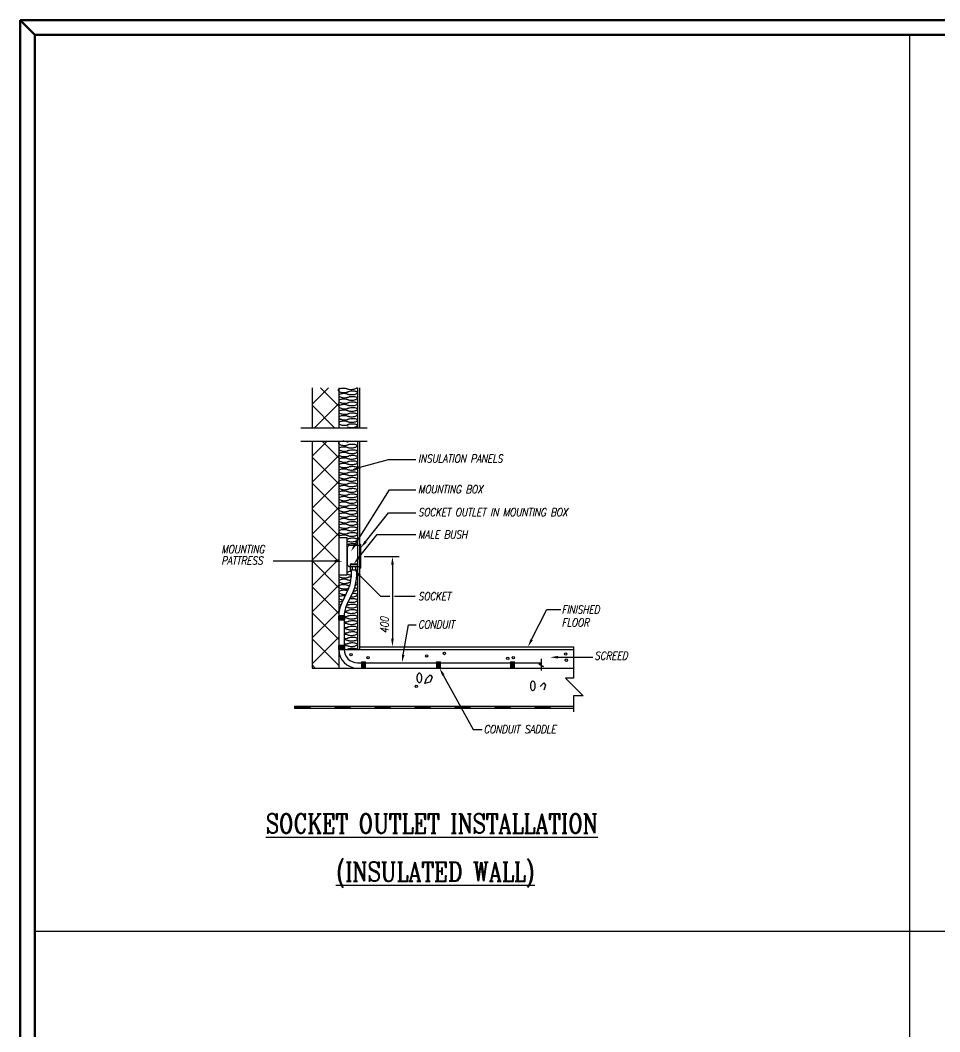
# Model space of a CAD drawing. Extents: x -508 to 92, y -98 to -31.
# Drawn here: x -260.22 to -234.97, y -58.91 to -31.14 of the extents above; entities that cross this region are included whole.
import ezdxf

# ---------------------------------------------------------------- set-up
doc = ezdxf.new("R2010")
doc.units = 0
doc.header["$MEASUREMENT"] = 0
doc.header["$PDMODE"] = 35
doc.layers.get('0').update_dxf_attribs({"linetype": 'CONTINUOUS', "lineweight": 30})
doc.layers.get('Defpoints').update_dxf_attribs({"linetype": 'CONTINUOUS'})
for name, color, linetype in [('E-GEN-DI', 7, 'CONTINUOUS'), ('E-GEN-TX', 2, 'CONTINUOUS'), ('MOI-E-CO-SEC', 110, 'CONTINUOUS'), ('MOI-E-CO-SEC-CKT', 110, 'CONTINUOUS')]:
    doc.layers.add(name, color=color, linetype=linetype)
doc.layers.add('UG-BORDER', color=20, linetype='CONTINUOUS', lineweight=80)
doc.styles.add('ROMANC', font='ROMANC')
doc.styles.add('ROMANS', font='italic8.shx')

msp = doc.modelspace()

# ---------------------------------------------------------------- linework, layer by layer
at = {"color": 12, "linetype": 'Continuous'}
for p, q in [((-252.21, -41.684), (-251.757, -41.232)), ((-251.477, -41.731), (-251.977, -41.232)), ((-251.59, -42.331), (-252.21, -41.711)), ((-252.144, -42.331), (-251.477, -41.664)), ((-252.21, -43.109), (-251.798, -42.697)), ((-251.477, -43.156), (-251.936, -42.697)), ((-252.21, -43.821), (-251.477, -43.089)), ((-251.477, -43.868), (-252.21, -43.136)), ((-252.21, -44.534), (-251.477, -43.801)), ((-251.477, -44.581), (-252.21, -43.848)), ((-252.21, -45.246), (-251.477, -44.513)), ((-251.477, -45.293), (-252.21, -44.56)), ((-252.21, -45.958), (-251.477, -45.226)), ((-251.477, -46.005), (-252.21, -45.273)), ((-252.21, -46.671), (-251.477, -45.938)), ((-251.477, -46.718), (-252.21, -45.985)), ((-252.21, -47.383), (-251.477, -46.65)), ((-251.477, -47.43), (-252.21, -46.697)), ((-252.21, -48.095), (-251.477, -47.363)), ((-251.477, -48.142), (-252.21, -47.41)), ((-252.21, -48.807), (-251.477, -48.075)), ((-251.477, -48.855), (-252.21, -48.122)), ((-252.12, -48.924), (-252.21, -48.834))]:
    msp.add_line(p, q, dxfattribs=at)
at = {"color": 5, "linetype": 'ByBlock'}
for p, q in [((-250.775, -45.866), (-249.819, -45.866)), ((-250.002, -46.086), (-250.002, -48.118))]:
    msp.add_line(p, q, dxfattribs=at)
at = {"color": 11, "linetype": 'ByBlock'}
msp.add_line((-250.616, -48.338), (-249.819, -48.338), dxfattribs=at)
at = {"color": 5, "linetype": 'ByBlock'}
for points in [[(-249.966, -46.086), (-250.039, -46.086), (-250.002, -45.866)], [(-249.966, -48.118), (-250.039, -48.118), (-250.002, -48.338)]]:
    msp.add_solid(points, dxfattribs=at)
at = {"layer": 'Defpoints', "color": 0, "linetype": 'ByBlock'}
for p in [(-250.959, -46.14), (-250.8, -48.338)]:
    msp.add_point(p, dxfattribs=at)
at = {"layer": 'Defpoints', "color": 5, "linetype": 'ByBlock'}
msp.add_point((-250.002, -48.338), dxfattribs=at)
at = {"layer": 'E-GEN-DI', "color": 3, "linetype": 'Continuous'}
for p, q in [((-252.21, -41.232), (-252.21, -42.331)), ((-250.909, -41.232), (-250.909, -42.331)), ((-252.21, -42.697), (-252.21, -48.924)), ((-250.909, -42.697), (-250.909, -46.232)), ((-250.909, -46.232), (-250.909, -48.411)), ((-251.308, -47.492), (-251.477, -47.492)), ((-251.477, -47.602), (-251.477, -47.492)), ((-251.477, -47.602), (-251.308, -47.602)), ((-251.308, -47.602), (-251.308, -47.492)), ((-251.477, -48.414), (-251.477, -48.304)), ((-251.308, -48.304), (-251.477, -48.304)), ((-251.308, -48.414), (-251.308, -48.304)), ((-251.477, -48.414), (-251.308, -48.414)), ((-251.331, -48.411), (-245.03, -48.411)), ((-250.909, -48.338), (-245.03, -48.338)), ((-245.03, -48.338), (-245.03, -49.199)), ((-252.21, -48.924), (-245.03, -48.924)), ((-245.03, -49.199), (-245.251, -49.199)), ((-245.251, -49.199), (-244.763, -49.687)), ((-244.763, -49.687), (-245.03, -49.687)), ((-245.03, -49.687), (-245.03, -50.13)), ((-252.692, -49.968), (-245.03, -49.968)), ((-252.692, -49.968), (-252.692, -50.023)), ((-245.909, -49.968), (-245.03, -49.968)), ((-252.692, -50.023), (-245.03, -50.023)), ((-245.909, -50.023), (-245.03, -50.023))]:
    msp.add_line(p, q, dxfattribs=at)
at = {"layer": 'E-GEN-DI', "color": 2, "linetype": 'Continuous'}
for p, q in [((-251.477, -41.232), (-251.477, -42.331)), ((-250.964, -41.232), (-250.964, -42.331)), ((-251.477, -42.697), (-251.477, -46.232)), ((-250.964, -42.697), (-250.964, -46.232)), ((-251.477, -45.34), (-251.254, -45.34)), ((-251.254, -45.34), (-251.254, -46.375)), ((-250.911, -45.519), (-250.875, -45.519)), ((-250.911, -45.519), (-250.911, -46.181)), ((-250.875, -45.519), (-250.875, -46.181)), ((-250.911, -45.724), (-250.875, -45.724)), ((-251.155, -46.082), (-250.963, -46.082)), ((-251.124, -46.064), (-250.995, -46.064)), ((-250.911, -45.976), (-250.875, -45.976)), ((-251.477, -46.232), (-251.477, -48.924)), ((-251.16, -46.101), (-251.16, -46.137)), ((-251.16, -46.14), (-251.16, -46.232)), ((-251.16, -46.232), (-250.959, -46.232)), ((-251.105, -46.14), (-251.105, -46.232)), ((-251.013, -46.14), (-251.013, -46.232)), ((-250.964, -46.232), (-250.964, -48.411)), ((-250.959, -46.101), (-250.959, -46.137)), ((-250.959, -46.14), (-250.959, -46.232)), ((-251.254, -46.375), (-251.477, -46.375)), ((-250.848, -48.755), (-250.738, -48.755)), ((-250.848, -48.755), (-250.848, -48.924)), ((-250.738, -48.924), (-250.738, -48.755)), ((-248.792, -48.755), (-248.682, -48.755)), ((-248.792, -48.755), (-248.792, -48.924)), ((-248.682, -48.924), (-248.682, -48.755)), ((-246.762, -48.755), (-246.652, -48.755)), ((-246.762, -48.755), (-246.762, -48.924)), ((-246.652, -48.924), (-246.652, -48.755)), ((-250.848, -48.924), (-250.738, -48.924)), ((-249.063, -49.21), (-248.962, -49.11)), ((-248.962, -49.11), (-248.912, -49.177)), ((-248.792, -48.924), (-248.682, -48.924)), ((-246.762, -48.924), (-246.652, -48.924)), ((-249.113, -49.345), (-249.063, -49.21)), ((-248.962, -49.311), (-249.113, -49.345)), ((-248.912, -49.177), (-248.962, -49.311)), ((-245.947, -49.428), (-245.847, -49.328)), ((-245.847, -49.328), (-245.796, -49.395)), ((-245.796, -49.395), (-245.847, -49.529))]:
    msp.add_line(p, q, dxfattribs=at)
at = {"layer": 'E-GEN-DI', "color": 12, "linetype": 'Continuous'}
for p, q in [((-252.514, -42.331), (-250.7, -42.331)), ((-252.514, -42.697), (-250.7, -42.697))]:
    msp.add_line(p, q, dxfattribs=at)
at = {"layer": 'E-GEN-DI', "color": 7, "linetype": 'Continuous'}
for p, q in [((-251.241, -45.627), (-251.241, -46.067)), ((-251.168, -45.554), (-250.911, -45.554)), ((-251.168, -46.14), (-250.911, -46.14)), ((-251.138, -46.232), (-251.138, -46.43)), ((-250.991, -46.232), (-250.991, -46.43)), ((-251.208, -46.742), (-251.393, -47.137)), ((-251.075, -46.805), (-251.261, -47.199)), ((-251.477, -47.511), (-251.477, -48.411)), ((-251.331, -47.511), (-251.331, -48.411)), ((-250.964, -48.778), (-245.9, -48.778)), ((-250.964, -48.924), (-245.9, -48.924))]:
    msp.add_line(p, q, dxfattribs=at)
at = {"layer": 'E-GEN-DI', "color": 5, "linetype": 'Continuous'}
msp.add_line((-250.911, -46.181), (-250.875, -46.181), dxfattribs=at)
at = {"layer": 'E-GEN-DI', "color": 11, "linetype": 'Continuous'}
for p, q in [((-245.914, -48.815), (-245.979, -48.815)), ((-245.979, -48.815), (-245.854, -48.884)), ((-245.914, -48.674), (-245.914, -48.993)), ((-245.854, -48.884), (-245.914, -48.884))]:
    msp.add_line(p, q, dxfattribs=at)
at = {"layer": 'E-GEN-DI', "color": 5, "linetype": 'Continuous'}
for points in [[(-251.225, -41.275, 0.026898), (-251.236, -41.269, 0.051515), (-251.28, -41.255, 0.038802), (-251.34, -41.248, 0.038802), (-251.401, -41.25, 0.051515), (-251.446, -41.26, 0.094813), (-251.483, -41.28, 0.210965), (-251.492, -41.297, 0.210965)], [(-251.492, -41.297, 0.210965), (-251.485, -41.315, 0.094813), (-251.45, -41.339, 0.051515), (-251.406, -41.353, 0.038802), (-251.345, -41.36, 0.038802), (-251.284, -41.359, 0.051515), (-251.239, -41.349, 0.066662), (-251.213, -41.336, 0.210965)], [(-250.979, -41.221, -0.210965), (-250.986, -41.239, -0.094813), (-251.021, -41.263, -0.051515), (-251.065, -41.277, -0.038802), (-251.125, -41.284, -0.038802), (-251.186, -41.282, -0.051515), (-251.231, -41.273, -0.056426), (-251.254, -41.262, -0.210965)], [(-250.964, -41.365, -0.210965), (-250.971, -41.383, -0.094813), (-251.006, -41.406, -0.051515), (-251.05, -41.42, -0.038802), (-251.111, -41.428, -0.038802), (-251.172, -41.426, -0.051515), (-251.217, -41.416, -0.056426), (-251.24, -41.406, -0.210965)], [(-251.235, -41.344, -0.036869), (-251.221, -41.337, -0.051515), (-251.177, -41.323, -0.038802), (-251.116, -41.315, -0.038802), (-251.055, -41.317, -0.051515), (-251.01, -41.327, -0.094813), (-250.973, -41.347, -0.210965), (-250.964, -41.365, -0.210965)], [(-251.21, -41.418, 0.026898), (-251.221, -41.413, 0.051515), (-251.265, -41.399, 0.038802), (-251.326, -41.392, 0.038802), (-251.387, -41.393, 0.051515), (-251.432, -41.403, 0.094813), (-251.469, -41.423, 0.210965), (-251.477, -41.441, 0.210965)], [(-251.477, -41.441, 0.210965), (-251.47, -41.459, 0.094813), (-251.435, -41.483, 0.051515), (-251.391, -41.497, 0.038802), (-251.331, -41.504, 0.038802), (-251.27, -41.502, 0.051515), (-251.225, -41.492, 0.066662), (-251.198, -41.48, 0.210965)], [(-251.21, -41.57, 0.026898), (-251.221, -41.564, 0.051515), (-251.265, -41.55, 0.038802), (-251.326, -41.543, 0.038802), (-251.387, -41.545, 0.051515), (-251.432, -41.554, 0.094813), (-251.469, -41.575, 0.210965), (-251.477, -41.592, 0.210965)], [(-251.477, -41.592, 0.210965), (-251.47, -41.61, 0.094813), (-251.435, -41.634, 0.051515), (-251.391, -41.648, 0.038802), (-251.331, -41.655, 0.038802), (-251.27, -41.653, 0.051515), (-251.225, -41.644, 0.066662), (-251.198, -41.631, 0.210965)], [(-250.964, -41.516, -0.210965), (-250.971, -41.534, -0.094813), (-251.006, -41.558, -0.051515), (-251.05, -41.572, -0.038802), (-251.111, -41.579, -0.038802), (-251.172, -41.577, -0.051515), (-251.217, -41.568, -0.056426), (-251.24, -41.557, -0.210965)], [(-251.235, -41.496, -0.036869), (-251.221, -41.488, -0.051515), (-251.177, -41.474, -0.038802), (-251.116, -41.467, -0.038802), (-251.055, -41.468, -0.051515), (-251.01, -41.478, -0.094813), (-250.973, -41.498, -0.210965), (-250.964, -41.516, -0.210965)], [(-251.235, -41.647, -0.036869), (-251.221, -41.639, -0.051515), (-251.177, -41.625, -0.038802), (-251.116, -41.618, -0.038802), (-251.055, -41.62, -0.051515), (-251.01, -41.629, -0.094813), (-250.973, -41.65, -0.210965), (-250.964, -41.667, -0.210965)], [(-251.21, -41.721, 0.026898), (-251.221, -41.715, 0.051515), (-251.265, -41.702, 0.038802), (-251.326, -41.694, 0.038802), (-251.387, -41.696, 0.051515), (-251.432, -41.706, 0.094813), (-251.469, -41.726, 0.210965), (-251.477, -41.743, 0.210965)], [(-251.477, -41.743, 0.210965), (-251.47, -41.762, 0.094813), (-251.435, -41.785, 0.051515), (-251.391, -41.799, 0.038802), (-251.331, -41.807, 0.038802), (-251.27, -41.805, 0.051515), (-251.225, -41.795, 0.066662), (-251.198, -41.782, 0.210965)], [(-251.21, -41.872, 0.026898), (-251.221, -41.867, 0.051515), (-251.265, -41.853, 0.038802), (-251.326, -41.845, 0.038802), (-251.387, -41.847, 0.051515), (-251.432, -41.857, 0.094813), (-251.469, -41.877, 0.210965), (-251.477, -41.895, 0.210965)], [(-251.477, -41.895, 0.210965), (-251.47, -41.913, 0.094813), (-251.435, -41.936, 0.051515), (-251.391, -41.95, 0.038802), (-251.331, -41.958, 0.038802), (-251.27, -41.956, 0.051515), (-251.225, -41.946, 0.066662), (-251.198, -41.933, 0.210965)], [(-250.964, -41.667, -0.210965), (-250.971, -41.685, -0.094813), (-251.006, -41.709, -0.051515), (-251.05, -41.723, -0.038802), (-251.111, -41.73, -0.038802), (-251.172, -41.728, -0.051515), (-251.217, -41.719, -0.056426), (-251.24, -41.708, -0.210965)], [(-250.964, -41.818, -0.210965), (-250.971, -41.837, -0.094813), (-251.006, -41.86, -0.051515), (-251.05, -41.874, -0.038802), (-251.111, -41.882, -0.038802), (-251.172, -41.88, -0.051515), (-251.217, -41.87, -0.056426), (-251.24, -41.86, -0.210965)], [(-251.235, -41.798, -0.036869), (-251.221, -41.79, -0.051515), (-251.177, -41.777, -0.038802), (-251.116, -41.769, -0.038802), (-251.055, -41.771, -0.051515), (-251.01, -41.781, -0.094813), (-250.973, -41.801, -0.210965), (-250.964, -41.818, -0.210965)], [(-251.235, -41.949, -0.036869), (-251.221, -41.942, -0.051515), (-251.177, -41.928, -0.038802), (-251.116, -41.92, -0.038802), (-251.055, -41.922, -0.051515), (-251.01, -41.932, -0.094813), (-250.973, -41.952, -0.210965), (-250.964, -41.97, -0.210965)], [(-251.21, -42.023, 0.026898), (-251.221, -42.018, 0.051515), (-251.265, -42.004, 0.038802), (-251.326, -41.997, 0.038802), (-251.387, -41.998, 0.051515), (-251.432, -42.008, 0.094813), (-251.469, -42.028, 0.210965), (-251.477, -42.046, 0.210965)], [(-251.477, -42.046, 0.210965), (-251.47, -42.064, 0.094813), (-251.435, -42.088, 0.051515), (-251.391, -42.102, 0.038802), (-251.331, -42.109, 0.038802), (-251.27, -42.107, 0.051515), (-251.225, -42.098, 0.066662), (-251.198, -42.085, 0.210965)], [(-251.21, -42.175, 0.026898), (-251.221, -42.169, 0.051515), (-251.265, -42.155, 0.038802), (-251.326, -42.148, 0.038802), (-251.387, -42.15, 0.051515), (-251.432, -42.159, 0.094813), (-251.469, -42.18, 0.210965), (-251.477, -42.197, 0.210965)], [(-251.477, -42.197, 0.210965), (-251.47, -42.215, 0.094813), (-251.435, -42.239, 0.051515), (-251.391, -42.253, 0.038802), (-251.331, -42.26, 0.038802), (-251.27, -42.258, 0.051515), (-251.225, -42.249, 0.094813), (-251.188, -42.228, 0.210965), (-251.179, -42.211, 0.023243), (-251.179, -42.209, 0.094813)], [(-250.964, -41.97, -0.210965), (-250.971, -41.988, -0.094813), (-251.006, -42.011, -0.051515), (-251.05, -42.025, -0.038802), (-251.111, -42.033, -0.038802), (-251.172, -42.031, -0.051515), (-251.217, -42.021, -0.056426), (-251.24, -42.011, -0.210965)], [(-250.964, -42.121, -0.210965), (-250.971, -42.139, -0.094813), (-251.006, -42.163, -0.051515), (-251.05, -42.177, -0.038802), (-251.111, -42.184, -0.038802), (-251.172, -42.182, -0.051515), (-251.217, -42.173, -0.056426), (-251.24, -42.162, -0.210965)], [(-251.235, -42.101, -0.036869), (-251.221, -42.093, -0.051515), (-251.177, -42.079, -0.038802), (-251.116, -42.072, -0.038802), (-251.055, -42.074, -0.051515), (-251.01, -42.083, -0.094813), (-250.973, -42.103, -0.210965), (-250.964, -42.121, -0.210965)], [(-251.179, -42.06, 0.023243), (-251.179, -42.058, 0.094813)], [(-250.964, -42.266, -0.210965), (-250.971, -42.285, -0.094813), (-251.006, -42.308, -0.051515), (-251.05, -42.322, -0.038802), (-251.111, -42.33, -0.038802), (-251.172, -42.328, -0.051515), (-251.217, -42.318, -0.056426), (-251.24, -42.308, -0.210965)], [(-251.235, -42.246, -0.036869), (-251.221, -42.239, -0.051515), (-251.177, -42.225, -0.038802), (-251.116, -42.217, -0.038802), (-251.055, -42.219, -0.051515), (-251.01, -42.229, -0.094813), (-250.973, -42.249, -0.210965), (-250.964, -42.266, -0.210965)], [(-251.221, -42.727, 0.026898), (-251.232, -42.722, 0.051515), (-251.276, -42.708, 0.038802), (-251.336, -42.7, 0.038802), (-251.397, -42.702, 0.051515), (-251.443, -42.712, 0.094813), (-251.479, -42.732, 0.210965), (-251.488, -42.75, 0.210965)], [(-251.488, -42.75, 0.210965), (-251.481, -42.768, 0.094813), (-251.446, -42.791, 0.051515), (-251.402, -42.805, 0.038802), (-251.342, -42.813, 0.038802), (-251.281, -42.811, 0.051515), (-251.236, -42.801, 0.066662), (-251.209, -42.788, 0.210965)], [(-251.21, -42.884, 0.026898), (-251.221, -42.878, 0.051515), (-251.265, -42.864, 0.038802), (-251.326, -42.857, 0.038802), (-251.387, -42.859, 0.051515), (-251.432, -42.868, 0.094813), (-251.469, -42.889, 0.210965), (-251.477, -42.906, 0.210965)], [(-251.477, -42.906, 0.210965), (-251.47, -42.924, 0.094813), (-251.435, -42.948, 0.051515), (-251.391, -42.962, 0.038802), (-251.331, -42.969, 0.038802), (-251.27, -42.967, 0.051515), (-251.225, -42.958, 0.066662), (-251.198, -42.945, 0.210965)], [(-251.21, -43.035, 0.026898), (-251.221, -43.029, 0.051515), (-251.265, -43.016, 0.038802), (-251.326, -43.008, 0.038802), (-251.387, -43.01, 0.051515), (-251.432, -43.02, 0.094813), (-251.469, -43.04, 0.210965), (-251.477, -43.057, 0.210965)], [(-250.975, -42.825, -0.210965), (-250.982, -42.843, -0.094813), (-251.017, -42.866, -0.051515), (-251.061, -42.88, -0.038802), (-251.122, -42.888, -0.038802), (-251.183, -42.886, -0.051515), (-251.228, -42.876, -0.056426), (-251.25, -42.866, -0.210965)], [(-251.246, -42.804, -0.036869), (-251.231, -42.797, -0.051515), (-251.187, -42.783, -0.038802), (-251.127, -42.775, -0.038802), (-251.066, -42.777, -0.051515), (-251.021, -42.787, -0.094813), (-250.984, -42.807, -0.210965), (-250.975, -42.825, -0.210965)], [(-250.964, -42.981, -0.210965), (-250.971, -42.999, -0.094813), (-251.006, -43.023, -0.051515), (-251.05, -43.037, -0.038802), (-251.111, -43.044, -0.038802), (-251.172, -43.042, -0.051515), (-251.217, -43.033, -0.056426), (-251.24, -43.022, -0.210965)], [(-251.235, -42.961, -0.036869), (-251.221, -42.953, -0.051515), (-251.177, -42.939, -0.038802), (-251.116, -42.932, -0.038802), (-251.055, -42.934, -0.051515), (-251.01, -42.943, -0.094813), (-250.973, -42.964, -0.210965), (-250.964, -42.981, -0.210965)], [(-251.477, -43.057, 0.210965), (-251.47, -43.076, 0.094813), (-251.435, -43.099, 0.051515), (-251.391, -43.113, 0.038802), (-251.331, -43.121, 0.038802), (-251.27, -43.119, 0.051515), (-251.225, -43.109, 0.066662), (-251.198, -43.096, 0.210965)], [(-251.21, -43.186, 0.026898), (-251.221, -43.181, 0.051515), (-251.265, -43.167, 0.038802), (-251.326, -43.159, 0.038802), (-251.387, -43.161, 0.051515), (-251.432, -43.171, 0.094813), (-251.469, -43.191, 0.210965), (-251.477, -43.209, 0.210965)], [(-251.477, -43.209, 0.210965), (-251.47, -43.227, 0.094813), (-251.435, -43.25, 0.051515), (-251.391, -43.264, 0.038802), (-251.331, -43.272, 0.038802), (-251.27, -43.27, 0.051515), (-251.225, -43.26, 0.066662), (-251.198, -43.247, 0.210965)], [(-251.21, -43.337, 0.026898), (-251.221, -43.332, 0.051515), (-251.265, -43.318, 0.038802), (-251.326, -43.311, 0.038802), (-251.387, -43.312, 0.051515), (-251.432, -43.322, 0.094813), (-251.469, -43.342, 0.210965), (-251.477, -43.36, 0.210965)], [(-250.964, -43.132, -0.210965), (-250.971, -43.151, -0.094813), (-251.006, -43.174, -0.051515), (-251.05, -43.188, -0.038802), (-251.111, -43.196, -0.038802), (-251.172, -43.194, -0.051515), (-251.217, -43.184, -0.056426), (-251.24, -43.174, -0.210965)], [(-250.964, -43.284, -0.210965), (-250.971, -43.302, -0.094813), (-251.006, -43.325, -0.051515), (-251.05, -43.339, -0.038802), (-251.111, -43.347, -0.038802), (-251.172, -43.345, -0.051515), (-251.217, -43.335, -0.056426), (-251.24, -43.325, -0.210965)], [(-251.235, -43.112, -0.036869), (-251.221, -43.104, -0.051515), (-251.177, -43.091, -0.038802), (-251.116, -43.083, -0.038802), (-251.055, -43.085, -0.051515), (-251.01, -43.095, -0.094813), (-250.973, -43.115, -0.210965), (-250.964, -43.132, -0.210965)], [(-251.235, -43.263, -0.036869), (-251.221, -43.256, -0.051515), (-251.177, -43.242, -0.038802), (-251.116, -43.234, -0.038802), (-251.055, -43.236, -0.051515), (-251.01, -43.246, -0.094813), (-250.973, -43.266, -0.210965), (-250.964, -43.284, -0.210965)], [(-251.477, -43.36, 0.210965), (-251.47, -43.378, 0.094813), (-251.435, -43.402, 0.051515), (-251.391, -43.416, 0.038802), (-251.331, -43.423, 0.038802), (-251.27, -43.421, 0.051515), (-251.225, -43.412, 0.066662), (-251.198, -43.399, 0.210965)], [(-251.21, -43.489, 0.026898), (-251.221, -43.483, 0.051515), (-251.265, -43.469, 0.038802), (-251.326, -43.462, 0.038802), (-251.387, -43.464, 0.051515), (-251.432, -43.473, 0.094813), (-251.469, -43.494, 0.210965), (-251.477, -43.511, 0.210965)], [(-251.477, -43.511, 0.210965), (-251.47, -43.529, 0.094813), (-251.435, -43.553, 0.051515), (-251.391, -43.567, 0.038802), (-251.331, -43.574, 0.038802), (-251.27, -43.572, 0.051515), (-251.225, -43.563, 0.066662), (-251.198, -43.55, 0.210965)], [(-250.964, -43.435, -0.210965), (-250.971, -43.453, -0.094813), (-251.006, -43.477, -0.051515), (-251.05, -43.491, -0.038802), (-251.111, -43.498, -0.038802), (-251.172, -43.496, -0.051515), (-251.217, -43.487, -0.056426), (-251.24, -43.476, -0.210965)], [(-250.964, -43.586, -0.210965), (-250.971, -43.604, -0.094813), (-251.006, -43.628, -0.051515), (-251.05, -43.642, -0.038802), (-251.111, -43.649, -0.038802), (-251.172, -43.647, -0.051515), (-251.217, -43.638, -0.056426), (-251.24, -43.627, -0.210965)], [(-251.235, -43.415, -0.036869), (-251.221, -43.407, -0.051515), (-251.177, -43.393, -0.038802), (-251.116, -43.386, -0.038802), (-251.055, -43.388, -0.051515), (-251.01, -43.397, -0.094813), (-250.973, -43.417, -0.210965), (-250.964, -43.435, -0.210965)], [(-251.235, -43.566, -0.036869), (-251.221, -43.558, -0.051515), (-251.177, -43.544, -0.038802), (-251.116, -43.537, -0.038802), (-251.055, -43.539, -0.051515), (-251.01, -43.548, -0.094813), (-250.973, -43.569, -0.210965), (-250.964, -43.586, -0.210965)], [(-251.21, -43.64, 0.026898), (-251.221, -43.634, 0.051515), (-251.265, -43.621, 0.038802), (-251.326, -43.613, 0.038802), (-251.387, -43.615, 0.051515), (-251.432, -43.625, 0.094813), (-251.469, -43.645, 0.210965), (-251.477, -43.662, 0.210965)], [(-251.477, -43.662, 0.210965), (-251.47, -43.681, 0.094813), (-251.435, -43.704, 0.051515), (-251.391, -43.718, 0.038802), (-251.331, -43.726, 0.038802), (-251.27, -43.724, 0.051515), (-251.225, -43.714, 0.066662), (-251.198, -43.701, 0.210965)], [(-251.21, -43.791, 0.026898), (-251.221, -43.786, 0.051515), (-251.265, -43.772, 0.038802), (-251.326, -43.764, 0.038802), (-251.387, -43.766, 0.051515), (-251.432, -43.776, 0.094813), (-251.469, -43.796, 0.210965), (-251.477, -43.814, 0.210965)], [(-251.477, -43.814, 0.210965), (-251.47, -43.832, 0.094813), (-251.435, -43.855, 0.051515), (-251.391, -43.869, 0.038802), (-251.331, -43.877, 0.038802), (-251.27, -43.875, 0.051515), (-251.225, -43.865, 0.066662), (-251.198, -43.852, 0.210965)], [(-250.964, -43.737, -0.210965), (-250.971, -43.756, -0.094813), (-251.006, -43.779, -0.051515), (-251.05, -43.793, -0.038802), (-251.111, -43.801, -0.038802), (-251.172, -43.799, -0.051515), (-251.217, -43.789, -0.056426), (-251.24, -43.779, -0.210965)], [(-251.235, -43.717, -0.036869), (-251.221, -43.71, -0.051515), (-251.177, -43.696, -0.038802), (-251.116, -43.688, -0.038802), (-251.055, -43.69, -0.051515), (-251.01, -43.7, -0.094813), (-250.973, -43.72, -0.210965), (-250.964, -43.737, -0.210965)], [(-251.235, -43.868, -0.036869), (-251.221, -43.861, -0.051515), (-251.177, -43.847, -0.038802), (-251.116, -43.839, -0.038802), (-251.055, -43.841, -0.051515), (-251.01, -43.851, -0.094813), (-250.973, -43.871, -0.210965), (-250.964, -43.889, -0.210965)], [(-251.21, -43.942, 0.026898), (-251.221, -43.937, 0.051515), (-251.265, -43.923, 0.038802), (-251.326, -43.916, 0.038802), (-251.387, -43.918, 0.051515), (-251.432, -43.927, 0.094813), (-251.469, -43.947, 0.210965), (-251.477, -43.965, 0.210965)], [(-251.477, -43.965, 0.210965), (-251.47, -43.983, 0.094813), (-251.435, -44.007, 0.051515), (-251.391, -44.021, 0.038802), (-251.331, -44.028, 0.038802), (-251.27, -44.026, 0.051515), (-251.225, -44.017, 0.066662), (-251.198, -44.004, 0.210965)], [(-251.21, -44.094, 0.026898), (-251.221, -44.088, 0.051515), (-251.265, -44.074, 0.038802), (-251.326, -44.067, 0.038802), (-251.387, -44.069, 0.051515), (-251.432, -44.078, 0.094813), (-251.469, -44.099, 0.210965), (-251.477, -44.116, 0.210965)], [(-251.477, -44.116, 0.210965), (-251.47, -44.134, 0.094813), (-251.435, -44.158, 0.051515), (-251.391, -44.172, 0.038802), (-251.331, -44.179, 0.038802), (-251.27, -44.177, 0.051515), (-251.225, -44.168, 0.066662), (-251.198, -44.155, 0.210965)], [(-250.964, -43.889, -0.210965), (-250.971, -43.907, -0.094813), (-251.006, -43.931, -0.051515), (-251.05, -43.944, -0.038802), (-251.111, -43.952, -0.038802), (-251.172, -43.95, -0.051515), (-251.217, -43.94, -0.056426), (-251.24, -43.93, -0.210965)], [(-250.964, -44.04, -0.210965), (-250.971, -44.058, -0.094813), (-251.006, -44.082, -0.051515), (-251.05, -44.096, -0.038802), (-251.111, -44.103, -0.038802), (-251.172, -44.101, -0.051515), (-251.217, -44.092, -0.056426), (-251.24, -44.081, -0.210965)], [(-251.235, -44.02, -0.036869), (-251.221, -44.012, -0.051515), (-251.177, -43.998, -0.038802), (-251.116, -43.991, -0.038802), (-251.055, -43.993, -0.051515), (-251.01, -44.002, -0.094813), (-250.973, -44.022, -0.210965), (-250.964, -44.04, -0.210965)], [(-251.235, -44.171, -0.036869), (-251.221, -44.163, -0.051515), (-251.177, -44.149, -0.038802), (-251.116, -44.142, -0.038802), (-251.055, -44.144, -0.051515), (-251.01, -44.153, -0.094813), (-250.973, -44.174, -0.210965), (-250.964, -44.191, -0.210965)], [(-251.21, -44.245, 0.026898), (-251.221, -44.239, 0.051515), (-251.265, -44.226, 0.038802), (-251.326, -44.218, 0.038802), (-251.387, -44.22, 0.051515), (-251.432, -44.23, 0.094813), (-251.469, -44.25, 0.210965), (-251.477, -44.267, 0.210965)], [(-251.477, -44.267, 0.210965), (-251.47, -44.286, 0.094813), (-251.435, -44.309, 0.051515), (-251.391, -44.323, 0.038802), (-251.331, -44.331, 0.038802), (-251.27, -44.329, 0.051515), (-251.225, -44.319, 0.066662), (-251.198, -44.306, 0.210965)], [(-251.21, -44.396, 0.026898), (-251.221, -44.391, 0.051515), (-251.265, -44.377, 0.038802), (-251.326, -44.369, 0.038802), (-251.387, -44.371, 0.051515), (-251.432, -44.381, 0.094813), (-251.469, -44.401, 0.210965), (-251.477, -44.419, 0.210965)], [(-251.477, -44.419, 0.210965), (-251.47, -44.437, 0.094813), (-251.435, -44.46, 0.051515), (-251.391, -44.474, 0.038802), (-251.331, -44.482, 0.038802), (-251.27, -44.48, 0.051515), (-251.225, -44.47, 0.066662), (-251.198, -44.457, 0.210965)], [(-250.964, -44.191, -0.210965), (-250.971, -44.209, -0.094813), (-251.006, -44.233, -0.051515), (-251.05, -44.247, -0.038802), (-251.111, -44.254, -0.038802), (-251.172, -44.252, -0.051515), (-251.217, -44.243, -0.056426), (-251.24, -44.232, -0.210965)], [(-250.964, -44.342, -0.210965), (-250.971, -44.361, -0.094813), (-251.006, -44.384, -0.051515), (-251.05, -44.398, -0.038802), (-251.111, -44.406, -0.038802), (-251.172, -44.404, -0.051515), (-251.217, -44.394, -0.056426), (-251.24, -44.384, -0.210965)], [(-251.235, -44.322, -0.036869), (-251.221, -44.315, -0.051515), (-251.177, -44.301, -0.038802), (-251.116, -44.293, -0.038802), (-251.055, -44.295, -0.051515), (-251.01, -44.305, -0.094813), (-250.973, -44.325, -0.210965), (-250.964, -44.342, -0.210965)], [(-251.21, -44.547, 0.026898), (-251.221, -44.542, 0.051515), (-251.265, -44.528, 0.038802), (-251.326, -44.521, 0.038802), (-251.387, -44.523, 0.051515), (-251.432, -44.532, 0.094813), (-251.469, -44.552, 0.210965), (-251.477, -44.57, 0.210965)], [(-251.477, -44.57, 0.210965), (-251.47, -44.588, 0.094813), (-251.435, -44.612, 0.051515), (-251.391, -44.626, 0.038802), (-251.331, -44.633, 0.038802), (-251.27, -44.631, 0.051515), (-251.225, -44.622, 0.066662), (-251.198, -44.609, 0.210965)], [(-251.21, -44.699, 0.026898), (-251.221, -44.693, 0.051515), (-251.265, -44.679, 0.038802), (-251.326, -44.672, 0.038802), (-251.387, -44.674, 0.051515), (-251.432, -44.683, 0.094813), (-251.469, -44.704, 0.210965), (-251.477, -44.721, 0.210965)], [(-250.964, -44.494, -0.210965), (-250.971, -44.512, -0.094813), (-251.006, -44.536, -0.051515), (-251.05, -44.549, -0.038802), (-251.111, -44.557, -0.038802), (-251.172, -44.555, -0.051515), (-251.217, -44.545, -0.056426), (-251.24, -44.535, -0.210965)], [(-250.964, -44.645, -0.210965), (-250.971, -44.663, -0.094813), (-251.006, -44.687, -0.051515), (-251.05, -44.701, -0.038802), (-251.111, -44.708, -0.038802), (-251.172, -44.706, -0.051515), (-251.217, -44.697, -0.056426), (-251.24, -44.686, -0.210965)], [(-251.235, -44.473, -0.036869), (-251.221, -44.466, -0.051515), (-251.177, -44.452, -0.038802), (-251.116, -44.444, -0.038802), (-251.055, -44.446, -0.051515), (-251.01, -44.456, -0.094813), (-250.973, -44.476, -0.210965), (-250.964, -44.494, -0.210965)], [(-251.235, -44.625, -0.036869), (-251.221, -44.617, -0.051515), (-251.177, -44.603, -0.038802), (-251.116, -44.596, -0.038802), (-251.055, -44.598, -0.051515), (-251.01, -44.607, -0.094813), (-250.973, -44.627, -0.210965), (-250.964, -44.645, -0.210965)], [(-251.477, -44.721, 0.210965), (-251.47, -44.739, 0.094813), (-251.435, -44.763, 0.051515), (-251.391, -44.777, 0.038802), (-251.331, -44.784, 0.038802), (-251.27, -44.782, 0.051515), (-251.225, -44.773, 0.066662), (-251.198, -44.76, 0.210965)], [(-251.21, -44.85, 0.026898), (-251.221, -44.845, 0.051515), (-251.265, -44.831, 0.038802), (-251.326, -44.823, 0.038802), (-251.387, -44.825, 0.051515), (-251.432, -44.835, 0.094813), (-251.469, -44.855, 0.210965), (-251.477, -44.872, 0.210965)], [(-251.477, -44.872, 0.210965), (-251.47, -44.891, 0.094813), (-251.435, -44.914, 0.051515), (-251.391, -44.928, 0.038802), (-251.331, -44.936, 0.038802), (-251.27, -44.934, 0.051515), (-251.225, -44.924, 0.066662), (-251.198, -44.911, 0.210965)], [(-251.21, -45.001, 0.026898), (-251.221, -44.996, 0.051515), (-251.265, -44.982, 0.038802), (-251.326, -44.974, 0.038802), (-251.387, -44.976, 0.051515), (-251.432, -44.986, 0.094813), (-251.469, -45.006, 0.210965), (-251.477, -45.024, 0.210965)], [(-250.964, -44.796, -0.210965), (-250.971, -44.814, -0.094813), (-251.006, -44.838, -0.051515), (-251.05, -44.852, -0.038802), (-251.111, -44.859, -0.038802), (-251.172, -44.858, -0.051515), (-251.217, -44.848, -0.056426), (-251.24, -44.837, -0.210965)], [(-250.964, -44.947, -0.210965), (-250.971, -44.966, -0.094813), (-251.006, -44.989, -0.051515), (-251.05, -45.003, -0.038802), (-251.111, -45.011, -0.038802), (-251.172, -45.009, -0.051515), (-251.217, -44.999, -0.056426), (-251.24, -44.989, -0.210965)], [(-251.235, -44.776, -0.036869), (-251.221, -44.768, -0.051515), (-251.177, -44.754, -0.038802), (-251.116, -44.747, -0.038802), (-251.055, -44.749, -0.051515), (-251.01, -44.758, -0.094813), (-250.973, -44.779, -0.210965), (-250.964, -44.796, -0.210965)], [(-251.235, -44.927, -0.036869), (-251.221, -44.92, -0.051515), (-251.177, -44.906, -0.038802), (-251.116, -44.898, -0.038802), (-251.055, -44.9, -0.051515), (-251.01, -44.91, -0.094813), (-250.973, -44.93, -0.210965), (-250.964, -44.947, -0.210965)], [(-251.477, -45.024, 0.210965), (-251.47, -45.042, 0.094813), (-251.435, -45.066, 0.051515), (-251.391, -45.079, 0.038802), (-251.331, -45.087, 0.038802), (-251.27, -45.085, 0.051515), (-251.225, -45.075, 0.066662), (-251.198, -45.062, 0.210965)], [(-251.21, -45.152, 0.026898), (-251.221, -45.147, 0.051515), (-251.265, -45.133, 0.038802), (-251.326, -45.126, 0.038802), (-251.387, -45.128, 0.051515), (-251.432, -45.137, 0.094813), (-251.469, -45.157, 0.210965), (-251.477, -45.175, 0.210965)], [(-251.477, -45.175, 0.210965), (-251.47, -45.193, 0.094813), (-251.435, -45.217, 0.051515), (-251.391, -45.231, 0.038802), (-251.331, -45.238, 0.038802), (-251.27, -45.236, 0.051515), (-251.225, -45.227, 0.066662), (-251.198, -45.214, 0.210965)], [(-250.964, -45.099, -0.210965), (-250.971, -45.117, -0.094813), (-251.006, -45.141, -0.051515), (-251.05, -45.154, -0.038802), (-251.111, -45.162, -0.038802), (-251.172, -45.16, -0.051515), (-251.217, -45.15, -0.056426), (-251.24, -45.14, -0.210965)], [(-250.964, -45.25, -0.210965), (-250.971, -45.268, -0.094813), (-251.006, -45.292, -0.051515), (-251.05, -45.306, -0.038802), (-251.111, -45.313, -0.038802), (-251.172, -45.311, -0.051515), (-251.217, -45.302, -0.056426), (-251.24, -45.291, -0.210965)], [(-251.235, -45.078, -0.036869), (-251.221, -45.071, -0.051515), (-251.177, -45.057, -0.038802), (-251.116, -45.049, -0.038802), (-251.055, -45.051, -0.051515), (-251.01, -45.061, -0.094813), (-250.973, -45.081, -0.210965), (-250.964, -45.099, -0.210965)], [(-251.235, -45.23, -0.036869), (-251.221, -45.222, -0.051515), (-251.177, -45.208, -0.038802), (-251.116, -45.201, -0.038802), (-251.055, -45.203, -0.051515), (-251.01, -45.212, -0.094813), (-250.973, -45.233, -0.210965), (-250.964, -45.25, -0.210965)], [(-251.21, -45.304, 0.026898), (-251.221, -45.298, 0.051515), (-251.265, -45.284, 0.038802), (-251.326, -45.277, 0.038802), (-251.387, -45.279, 0.051515), (-251.432, -45.288, 0.094813), (-251.469, -45.309, 0.210965), (-251.477, -45.326, 0.210965)], [(-251.477, -45.326, 0.156243), (-251.473, -45.34, 0.094813)], [(-251.477, -45.477, 0.023243), (-251.477, -45.48, 0.094813)], [(-251.254, -45.385, 0.033631), (-251.225, -45.378, 0.066662), (-251.198, -45.365, 0.210965)], [(-251.21, -45.455, 0.026898), (-251.221, -45.45, 0.038847), (-251.254, -45.438, 0.038802)], [(-251.254, -45.536, 0.033631), (-251.225, -45.529, 0.066662), (-251.198, -45.516, 0.210965)], [(-250.964, -45.401, -0.210965), (-250.971, -45.419, -0.094813), (-251.006, -45.443, -0.051515), (-251.05, -45.457, -0.038802), (-251.111, -45.464, -0.038802), (-251.172, -45.463, -0.051515), (-251.217, -45.453, -0.056426), (-251.24, -45.442, -0.210965)], [(-251.235, -45.381, -0.036869), (-251.221, -45.373, -0.051515), (-251.177, -45.359, -0.038802), (-251.116, -45.352, -0.038802), (-251.055, -45.354, -0.051515), (-251.01, -45.364, -0.094813), (-250.973, -45.384, -0.210965), (-250.964, -45.401, -0.210965)], [(-251.235, -45.532, -0.036869), (-251.221, -45.525, -0.051515), (-251.177, -45.511, -0.038802), (-251.116, -45.503, -0.038802), (-251.055, -45.505, -0.051515), (-251.01, -45.515, -0.094813), (-250.973, -45.535, -0.210965), (-250.964, -45.553, -0.210965)], [(-251.254, -46.293, 0.033631), (-251.225, -46.285, 0.066662), (-251.198, -46.273, 0.210965)], [(-251.21, -46.362, 0.026898), (-251.221, -46.357, 0.038847), (-251.254, -46.346, 0.038802)], [(-251.138, -46.372, -0.021605), (-251.172, -46.37, -0.051515), (-251.217, -46.36, -0.056426), (-251.24, -46.35, -0.210965)], [(-251.235, -46.288, -0.036869), (-251.221, -46.281, -0.051515), (-251.177, -46.267, -0.02489), (-251.138, -46.261, -0.038802)], [(-250.991, -46.279, -0.049299), (-250.973, -46.291, -0.210965), (-250.964, -46.309, -0.210965)], [(-250.964, -46.309, -0.210965), (-250.971, -46.327, -0.056996), (-250.991, -46.343, -0.051515)], [(-251.474, -46.375, 0.113544), (-251.477, -46.385, 0.210965)], [(-251.477, -46.385, 0.210965), (-251.47, -46.403, 0.094813), (-251.435, -46.427, 0.051515), (-251.391, -46.441, 0.038802), (-251.331, -46.448, 0.038802), (-251.27, -46.446, 0.051515), (-251.225, -46.437, 0.066662), (-251.198, -46.424, 0.210965)], [(-251.21, -46.514, 0.026898), (-251.221, -46.508, 0.051515), (-251.265, -46.494, 0.038802), (-251.326, -46.487, 0.038802), (-251.387, -46.489, 0.051515), (-251.432, -46.499, 0.094813), (-251.469, -46.519, 0.210965), (-251.477, -46.536, 0.210965)], [(-251.477, -46.536, 0.210965), (-251.47, -46.554, 0.094813), (-251.435, -46.578, 0.051515), (-251.391, -46.592, 0.038802), (-251.331, -46.599, 0.038802), (-251.27, -46.598, 0.051515), (-251.225, -46.588, 0.066662), (-251.198, -46.575, 0.210965)], [(-251.21, -46.665, 0.026898), (-251.221, -46.66, 0.051515), (-251.265, -46.646, 0.038802), (-251.326, -46.638, 0.038802), (-251.387, -46.64, 0.051515), (-251.432, -46.65, 0.094813), (-251.469, -46.67, 0.210965), (-251.477, -46.688, 0.210965)], [(-251.144, -46.523, -0.017823), (-251.172, -46.521, -0.051515), (-251.217, -46.512, -0.056426), (-251.24, -46.501, -0.210965)], [(-251.235, -46.44, -0.036869), (-251.221, -46.432, -0.051515), (-251.177, -46.418, -0.02489), (-251.138, -46.412, -0.038802)], [(-251.235, -46.591, -0.036869), (-251.221, -46.583, -0.051515), (-251.177, -46.57, -0.016877), (-251.15, -46.565, -0.038802)], [(-250.964, -46.611, -0.210965), (-250.971, -46.63, -0.094813), (-251.006, -46.653, -0.018528), (-251.022, -46.659, -0.038802)], [(-251.003, -46.576, -0.079471), (-250.973, -46.594, -0.210965), (-250.964, -46.611, -0.210965)], [(-250.964, -46.46, -0.210965), (-250.971, -46.478, -0.063398), (-250.994, -46.496, -0.051515)], [(-250.991, -46.43, -0.049299), (-250.973, -46.443, -0.210965), (-250.964, -46.46, -0.210965)], [(-251.477, -46.688, 0.210965), (-251.47, -46.706, 0.094813), (-251.435, -46.729, 0.051515), (-251.391, -46.743, 0.038802), (-251.331, -46.751, 0.038802), (-251.27, -46.749, 0.051515), (-251.225, -46.739, 0.066662), (-251.198, -46.726, 0.210965)], [(-251.253, -46.8, 0.013787), (-251.265, -46.797, 0.038802), (-251.326, -46.789, 0.038802), (-251.387, -46.791, 0.051515), (-251.432, -46.801, 0.094813), (-251.469, -46.821, 0.210965), (-251.477, -46.839, 0.210965)], [(-251.477, -46.839, 0.210965), (-251.47, -46.857, 0.094813), (-251.435, -46.881, 0.051515), (-251.391, -46.894, 0.038802), (-251.331, -46.902, 0.030686), (-251.283, -46.901, 0.051515)], [(-251.179, -46.672, -0.043634), (-251.217, -46.663, -0.056426), (-251.24, -46.652, -0.210965)], [(-251.237, -46.805, -0.006335), (-251.24, -46.804, -0.210965)], [(-251.235, -46.742, -0.036869), (-251.221, -46.735, -0.023623), (-251.201, -46.727, -0.038802)], [(-250.964, -46.914, -0.210965), (-250.971, -46.932, -0.094813), (-251.006, -46.956, -0.051515), (-251.05, -46.969, -0.038802), (-251.111, -46.977, -0.028729), (-251.156, -46.976, -0.051515)], [(-251.103, -46.864, -0.030605), (-251.055, -46.866, -0.051515), (-251.01, -46.876, -0.094813), (-250.973, -46.896, -0.210965), (-250.964, -46.914, -0.210965)], [(-250.964, -46.763, -0.210965), (-250.971, -46.781, -0.094813), (-251.006, -46.804, -0.051515), (-251.05, -46.818, -0.021756), (-251.084, -46.824, -0.038802)], [(-251.04, -46.717, -0.034168), (-251.01, -46.725, -0.094813), (-250.973, -46.745, -0.210965), (-250.964, -46.763, -0.210965)], [(-251.302, -46.943, 0.015049), (-251.326, -46.941, 0.038802), (-251.387, -46.943, 0.051515), (-251.432, -46.952, 0.094813), (-251.469, -46.973, 0.210965), (-251.477, -46.99, 0.210965)], [(-251.477, -46.99, 0.210965), (-251.47, -47.008, 0.094813), (-251.435, -47.032, 0.051515), (-251.391, -47.046, 0.024511), (-251.353, -47.052, 0.038802)], [(-251.373, -47.093, 0.008943), (-251.387, -47.094, 0.051515), (-251.432, -47.104, 0.094813), (-251.469, -47.124, 0.210965), (-251.477, -47.141, 0.210965)], [(-251.477, -47.141, 0.210965), (-251.47, -47.159, 0.094813), (-251.435, -47.183, 0.02258), (-251.417, -47.19, 0.038802)], [(-251.262, -47.202, 0.042746), (-251.225, -47.193, 0.066662), (-251.198, -47.18, 0.210965)], [(-250.964, -47.065, -0.210965), (-250.971, -47.083, -0.094813), (-251.006, -47.107, -0.051515), (-251.05, -47.121, -0.038802), (-251.111, -47.128, -0.038802), (-251.172, -47.126, -0.051515), (-251.217, -47.117, -0.056426), (-251.24, -47.106, -0.210965)], [(-251.235, -47.196, -0.036869), (-251.221, -47.188, -0.051515), (-251.177, -47.175, -0.038802), (-251.116, -47.167, -0.038802), (-251.055, -47.169, -0.051515), (-251.01, -47.179, -0.094813), (-250.973, -47.199, -0.210965), (-250.964, -47.216, -0.210965)], [(-251.21, -47.119, 0.025699), (-251.221, -47.114, 0.051515)], [(-251.178, -47.024, -0.001837), (-251.177, -47.023, -0.038802), (-251.116, -47.016, -0.038802), (-251.055, -47.018, -0.051515), (-251.01, -47.027, -0.094813), (-250.973, -47.048, -0.210965), (-250.964, -47.065, -0.210965)], [(-251.44, -47.258, 0.075228), (-251.469, -47.275, 0.210965), (-251.477, -47.293, 0.210965)], [(-251.477, -47.293, 0.210965), (-251.47, -47.311, 0.039793), (-251.457, -47.322, 0.051515)], [(-251.21, -47.421, 0.026898), (-251.221, -47.416, 0.051515), (-251.265, -47.402, 0.036088), (-251.321, -47.395, 0.038802)], [(-251.314, -47.356, 0.028144), (-251.27, -47.354, 0.051515), (-251.225, -47.344, 0.066662), (-251.198, -47.331, 0.210965)], [(-251.21, -47.27, 0.026898), (-251.221, -47.265, 0.051515), (-251.265, -47.251, 0.010735), (-251.282, -47.248, 0.038802)], [(-250.964, -47.216, -0.210965), (-250.971, -47.235, -0.094813), (-251.006, -47.258, -0.051515), (-251.05, -47.272, -0.038802), (-251.111, -47.279, -0.038802), (-251.172, -47.278, -0.051515), (-251.217, -47.268, -0.056426), (-251.24, -47.257, -0.210965)], [(-250.964, -47.368, -0.210965), (-250.971, -47.386, -0.094813), (-251.006, -47.409, -0.051515), (-251.05, -47.423, -0.038802), (-251.111, -47.431, -0.038802), (-251.172, -47.429, -0.051515), (-251.217, -47.419, -0.056426), (-251.24, -47.409, -0.210965)], [(-251.235, -47.347, -0.036869), (-251.221, -47.34, -0.051515), (-251.177, -47.326, -0.038802), (-251.116, -47.318, -0.038802), (-251.055, -47.32, -0.051515), (-251.01, -47.33, -0.094813), (-250.973, -47.35, -0.210965), (-250.964, -47.368, -0.210965)], [(-251.235, -47.498, -0.036869), (-251.221, -47.491, -0.051515), (-251.177, -47.477, -0.038802), (-251.116, -47.469, -0.038802), (-251.055, -47.471, -0.051515), (-251.01, -47.481, -0.094813), (-250.973, -47.501, -0.210965), (-250.964, -47.519, -0.210965)], [(-251.477, -47.746, 0.023243), (-251.477, -47.749, 0.094813)], [(-251.331, -47.507, 0.038689), (-251.27, -47.505, 0.051515), (-251.225, -47.495, 0.066662), (-251.198, -47.483, 0.210965)], [(-251.331, -47.658, 0.038697), (-251.27, -47.656, 0.051515), (-251.225, -47.647, 0.066662), (-251.198, -47.634, 0.210965)], [(-250.964, -47.519, -0.210965), (-250.971, -47.537, -0.094813), (-251.006, -47.561, -0.051515), (-251.05, -47.574, -0.038802), (-251.111, -47.582, -0.038802), (-251.172, -47.58, -0.051515), (-251.217, -47.57, -0.056426), (-251.24, -47.56, -0.210965)], [(-251.235, -47.65, -0.036869), (-251.221, -47.642, -0.051515), (-251.177, -47.628, -0.038802), (-251.116, -47.621, -0.038802), (-251.055, -47.623, -0.051515), (-251.01, -47.632, -0.094813), (-250.973, -47.653, -0.210965), (-250.964, -47.67, -0.210965)], [(-251.477, -47.898, 0.023243), (-251.477, -47.9, 0.094813)], [(-251.331, -47.809, 0.038697), (-251.27, -47.808, 0.051515), (-251.225, -47.798, 0.066662), (-251.198, -47.785, 0.210965)], [(-251.21, -47.875, 0.026898), (-251.221, -47.87, 0.051515), (-251.265, -47.856, 0.038802), (-251.326, -47.848, 0.003216), (-251.331, -47.848, 0.051515)], [(-251.331, -47.961, 0.038697), (-251.27, -47.959, 0.051515), (-251.225, -47.949, 0.066662), (-251.198, -47.936, 0.210965)], [(-251.21, -48.026, 0.026898), (-251.221, -48.021, 0.051515), (-251.265, -48.007, 0.038802), (-251.326, -47.999, 0.003216), (-251.331, -47.999, 0.051515)], [(-250.964, -47.821, -0.210965), (-250.971, -47.84, -0.094813), (-251.006, -47.863, -0.051515), (-251.05, -47.877, -0.038802), (-251.111, -47.885, -0.038802), (-251.172, -47.883, -0.051515), (-251.217, -47.873, -0.056426), (-251.24, -47.863, -0.210965)], [(-250.964, -47.973, -0.210965), (-250.971, -47.991, -0.094813), (-251.006, -48.014, -0.051515), (-251.05, -48.028, -0.038802), (-251.111, -48.036, -0.038802), (-251.172, -48.034, -0.051515), (-251.217, -48.024, -0.056426), (-251.24, -48.014, -0.210965)], [(-251.235, -47.801, -0.036869), (-251.221, -47.793, -0.051515), (-251.177, -47.78, -0.038802), (-251.116, -47.772, -0.038802), (-251.055, -47.774, -0.051515), (-251.01, -47.784, -0.094813), (-250.973, -47.804, -0.210965), (-250.964, -47.821, -0.210965)], [(-251.235, -47.952, -0.036869), (-251.221, -47.945, -0.051515), (-251.177, -47.931, -0.038802), (-251.116, -47.923, -0.038802), (-251.055, -47.925, -0.051515), (-251.01, -47.935, -0.094813), (-250.973, -47.955, -0.210965), (-250.964, -47.973, -0.210965)], [(-251.477, -48.049, 0.023243), (-251.477, -48.051, 0.094813)], [(-251.331, -48.112, 0.038697), (-251.27, -48.11, 0.051515), (-251.225, -48.1, 0.066662), (-251.198, -48.088, 0.210965)], [(-251.21, -48.177, 0.026898), (-251.221, -48.172, 0.051515), (-251.265, -48.158, 0.038802), (-251.326, -48.151, 0.003216), (-251.331, -48.151, 0.051515)], [(-251.331, -48.263, 0.038697), (-251.27, -48.261, 0.051515), (-251.225, -48.252, 0.066662), (-251.198, -48.239, 0.210965)], [(-251.21, -48.329, 0.026898), (-251.221, -48.323, 0.051515), (-251.265, -48.31, 0.038802), (-251.326, -48.302, 0.003216), (-251.331, -48.302, 0.051515)], [(-250.964, -48.124, -0.210965), (-250.971, -48.142, -0.094813), (-251.006, -48.166, -0.051515), (-251.05, -48.179, -0.038802), (-251.111, -48.187, -0.038802), (-251.172, -48.185, -0.051515), (-251.217, -48.175, -0.056426), (-251.24, -48.165, -0.210965)], [(-250.964, -48.275, -0.210965), (-250.971, -48.293, -0.094813), (-251.006, -48.317, -0.051515), (-251.05, -48.331, -0.038802), (-251.111, -48.338, -0.038802), (-251.172, -48.336, -0.051515), (-251.217, -48.327, -0.056426), (-251.24, -48.316, -0.210965)], [(-251.235, -48.104, -0.036869), (-251.221, -48.096, -0.051515), (-251.177, -48.082, -0.038802), (-251.116, -48.075, -0.038802), (-251.055, -48.076, -0.051515), (-251.01, -48.086, -0.094813), (-250.973, -48.106, -0.210965), (-250.964, -48.124, -0.210965)], [(-251.235, -48.255, -0.036869), (-251.221, -48.247, -0.051515), (-251.177, -48.233, -0.038802), (-251.116, -48.226, -0.038802), (-251.055, -48.228, -0.051515), (-251.01, -48.237, -0.094813), (-250.973, -48.258, -0.210965), (-250.964, -48.275, -0.210965)], [(-251.235, -48.406, -0.036869), (-251.221, -48.398, -0.051515), (-251.177, -48.385, -0.038802), (-251.116, -48.377, -0.038802), (-251.055, -48.379, -0.051515), (-251.01, -48.389, -0.094813), (-250.973, -48.409, -0.210965), (-250.964, -48.426, -0.210965)]]:
    msp.add_lwpolyline(points, format="xyb", dxfattribs=at)
at = {"layer": 'E-GEN-DI', "color": 11, "linetype": 'Continuous'}
for points in [[(-251.477, -45.629, 0.023243), (-251.477, -45.631, 0.094813)], [(-251.477, -45.78, 0.023243), (-251.477, -45.782, 0.094813)], [(-250.964, -45.553, -0.016526), (-250.964, -45.554, -0.094813)], [(-251.477, -45.931, 0.023243), (-251.477, -45.933, 0.094813)], [(-251.477, -46.082, 0.023243), (-251.477, -46.085, 0.094813)], [(-250.973, -46.14, -0.208178), (-250.964, -46.158, -0.210965)], [(-251.235, -48.924, -0.01325), (-251.24, -48.921, -0.210965)]]:
    msp.add_lwpolyline(points, format="xyb", dxfattribs=at)
at = {"layer": 'E-GEN-DI', "color": 3, "linetype": 'Continuous'}
for points in [[(-251.474, -47.432, 0.126966), (-251.477, -47.444, 0.210965)], [(-251.477, -47.444, 0.111251), (-251.475, -47.454, 0.094813)], [(-251.477, -47.539, 0.023243), (-251.477, -47.542, 0.094813)], [(-251.477, -47.595, 0.023243), (-251.477, -47.597, 0.094813)], [(-250.964, -47.67, -0.210965), (-250.971, -47.688, -0.094813), (-251.006, -47.712, -0.051515), (-251.05, -47.726, -0.038802), (-251.111, -47.733, -0.038802), (-251.172, -47.731, -0.051515), (-251.217, -47.722, -0.056426), (-251.24, -47.711, -0.210965)], [(-251.477, -48.2, 0.023243), (-251.477, -48.202, 0.094813)], [(-251.477, -48.351, 0.023243), (-251.477, -48.354, 0.094813)]]:
    msp.add_lwpolyline(points, format="xyb", dxfattribs=at)
at = {"layer": 'E-GEN-DI', "color": 2, "linetype": 'Continuous'}
for points in [[(-251.21, -47.572, 0.026898), (-251.221, -47.567, 0.051515), (-251.265, -47.553, 0.038802), (-251.326, -47.546, 0.003216), (-251.331, -47.546, 0.051515)], [(-251.21, -47.724, 0.026898), (-251.221, -47.718, 0.051515), (-251.265, -47.705, 0.038802), (-251.326, -47.697, 0.003216), (-251.331, -47.697, 0.051515)]]:
    msp.add_lwpolyline(points, format="xyb", dxfattribs=at)
for points in [[(-249.331, -49.194, 0.053584), (-249.325, -49.245, 0.067433), (-249.311, -49.284, 0.105227), (-249.286, -49.313, 0.168564), (-249.264, -49.321, 0.168564), (-249.241, -49.313, 0.105227), (-249.216, -49.284, 0.067433), (-249.202, -49.245, 0.053584), (-249.197, -49.194, 0.053584), (-249.202, -49.142, 0.067433), (-249.216, -49.103, 0.105227), (-249.241, -49.074, 0.168564), (-249.264, -49.066, 0.168564), (-249.286, -49.074, 0.105227), (-249.311, -49.103, 0.067433), (-249.325, -49.142, 0.053584)], [(-246.215, -49.412, 0.053584), (-246.21, -49.463, 0.067433), (-246.195, -49.502, 0.105227), (-246.171, -49.531, 0.168564), (-246.148, -49.539, 0.168564), (-246.125, -49.531, 0.105227), (-246.101, -49.502, 0.067433), (-246.087, -49.463, 0.053584), (-246.081, -49.412, 0.053584), (-246.087, -49.36, 0.067433), (-246.101, -49.321, 0.105227), (-246.125, -49.292, 0.168564), (-246.148, -49.284, 0.168564), (-246.171, -49.292, 0.105227), (-246.195, -49.321, 0.067433), (-246.21, -49.36, 0.053584)]]:
    msp.add_lwpolyline(points, format="xyb", close=True, dxfattribs=at)
at = {"layer": 'E-GEN-DI', "color": 3, "linetype": 'Continuous', "const_width": 0.0549}
for points in [[(-252.692, -49.996), (-252.252, -49.996)], [(-251.593, -49.996), (-251.153, -49.996)], [(-250.494, -49.996), (-250.054, -49.996)], [(-249.395, -49.996), (-248.956, -49.996)], [(-248.296, -49.996), (-247.857, -49.996)], [(-247.197, -49.996), (-246.758, -49.996)], [(-246.098, -49.996), (-245.659, -49.996)]]:
    msp.add_lwpolyline(points, dxfattribs=at)
at = {"layer": 'E-GEN-DI', "color": 2, "linetype": 'Continuous'}
for centre in [(-251.14, -48.557), (-249.063, -48.59), (-248.577, -48.523), (-245.244, -48.54), (-250.671, -48.641), (-246.835, -48.657), (-246.684, -48.641), (-245.227, -48.708), (-249.347, -49.428)]:
    msp.add_circle(centre, 0.0335, dxfattribs=at)
at = {"layer": 'E-GEN-DI', "color": 7, "linetype": 'Continuous'}
for centre, radius, start, end in [((-251.168, -45.627), 0.0733, 90, 180), ((-251.168, -46.067), 0.0733, 180, 270), ((-251.87, -46.43), 0.733, 334.7796, 0), ((-251.87, -46.43), 0.879, 334.7796, 0), ((-250.598, -47.511), 0.879, 154.7796, 180), ((-250.598, -47.511), 0.733, 154.7796, 180), ((-250.964, -48.411), 0.513, 180, 270), ((-250.964, -48.411), 0.366, 180, 270)]:
    msp.add_arc(centre, radius, start, end, dxfattribs=at)
at = {"layer": 'E-GEN-DI', "color": 2, "linetype": 'Continuous'}
for centre, start, end in [((-251.124, -46.101), 90, 180), ((-250.995, -46.101), 0, 90)]:
    msp.add_arc(centre, 0.0366, start, end, dxfattribs=at)
at = {"layer": 'E-GEN-DI', "color": 3, "linetype": 'Continuous'}
for points in [[(-251.477, -47.602), (-251.477, -47.492), (-251.308, -47.602), (-251.308, -47.492)], [(-251.477, -48.414), (-251.477, -48.304), (-251.308, -48.414), (-251.308, -48.304)]]:
    msp.add_solid(points, dxfattribs=at)
at = {"layer": 'E-GEN-DI', "color": 2, "linetype": 'Continuous'}
for points in [[(-250.848, -48.755), (-250.738, -48.755), (-250.848, -48.924), (-250.738, -48.924)], [(-248.792, -48.755), (-248.682, -48.755), (-248.792, -48.924), (-248.682, -48.924)], [(-246.762, -48.755), (-246.652, -48.755), (-246.762, -48.924), (-246.652, -48.924)]]:
    msp.add_solid(points, dxfattribs=at)
at = {"layer": 'E-GEN-TX', "color": 5, "linetype": 'Continuous'}
for p, q in [((-250.884, -43.413), (-250.106, -43.2)), ((-250.106, -43.2), (-249.363, -43.2)), ((-251.025, -45.536), (-250.083, -44.033)), ((-250.083, -44.033), (-249.363, -44.033)), ((-250.738, -45.456), (-250.106, -44.659)), ((-250.106, -44.659), (-249.363, -44.659)), ((-250.933, -45.902), (-250.421, -45.258)), ((-250.421, -45.258), (-249.363, -45.258)), ((-251.586, -45.993), (-253.279, -45.993)), ((-250.894, -46.387), (-250.328, -46.949)), ((-250.328, -46.949), (-250.072, -46.949)), ((-249.947, -46.949), (-249.378, -46.949)), ((-246.181, -48.142), (-245.763, -47.321)), ((-245.763, -47.321), (-245.38, -47.321)), ((-249.706, -48.561), (-249.561, -47.739)), ((-249.561, -47.739), (-249.355, -47.739)), ((-245.453, -48.627), (-244.502, -48.627)), ((-248.605, -49.117), (-247.788, -50.609)), ((-247.788, -50.609), (-247.54, -50.609))]:
    msp.add_line(p, q, dxfattribs=at)
for points in [[(-250.874, -43.448), (-250.894, -43.377), (-251.096, -43.47)], [(-250.993, -45.555), (-251.056, -45.517), (-251.141, -45.722)], [(-250.709, -45.478), (-250.767, -45.433), (-250.875, -45.628)], [(-251.586, -45.956), (-251.586, -46.029), (-251.366, -45.993)], [(-250.904, -45.925), (-250.961, -45.88), (-251.069, -46.075)], [(-250.919, -46.413), (-250.868, -46.361), (-251.049, -46.232)], [(-246.148, -48.159), (-246.213, -48.126), (-246.28, -48.338)], [(-249.67, -48.568), (-249.742, -48.555), (-249.744, -48.778)], [(-245.453, -48.664), (-245.453, -48.591), (-245.673, -48.627)], [(-248.637, -49.135), (-248.573, -49.099), (-248.711, -48.924)]]:
    msp.add_solid(points, dxfattribs=at)
at = {"layer": 'MOI-E-CO-SEC'}
msp.add_line((-235.794, -97.438), (-235.794, -31.547), dxfattribs=at)
at = {"layer": 'MOI-E-CO-SEC-CKT'}
msp.add_line((-259.819, -56.142), (-180.806, -56.142), dxfattribs=at)
at = {"layer": 'UG-BORDER'}
for p, q in [((-260.223, -31.142), (-260.223, -97.842)), ((-260.223, -97.842), (-260.223, -31.142)), ((-164.223, -31.142), (-260.223, -31.142)), ((-260.223, -31.142), (-259.819, -31.547)), ((-259.819, -31.547), (-259.819, -97.438)), ((-164.628, -31.547), (-259.819, -31.547))]:
    msp.add_line(p, q, dxfattribs=at)

# ---------------------------------------------------------------- texts
at = {"color": 2, "linetype": 'ByBlock', "style": 'ROMANS', "width": 0.8}
msp.add_text('400', height=0.2198, rotation=90, dxfattribs=at).set_placement((-250.112, -47.973))
at = {"color": 5, "style": 'ROMANC', "width": 0.8}
for s, p in [('%%USOCKET OUTLET INSTALLATION', (-253.48, -53.456, -3.985)), ('%%U(INSULATED WALL)', (-251.556, -54.776, -3.985))]:
    msp.add_text(s, height=0.52761, dxfattribs=at).set_placement(p)
at = {"layer": 'E-GEN-TX', "color": 2, "linetype": 'Continuous', "style": 'ROMANS', "width": 0.8}
for s, height, p in [('INSULATION PANELS', 0.21979, (-249.299, -43.286)), ('MOUNTING BOX', 0.21979, (-249.299, -44.127)), ('SOCKET OUTLET IN MOUNTING BOX', 0.21979, (-249.299, -44.757)), ('MALE BUSH', 0.2198, (-249.299, -45.371)), ('MOUNTING', 0.2198, (-254.702, -45.771)), ('PATTRESS', 0.2198, (-254.702, -46.083)), ('SOCKET', 0.2198, (-249.299, -47.064)), ('FINISHED', 0.2198, (-245.355, -47.429)), ('CONDUIT', 0.2198, (-249.299, -47.835)), ('FLOOR', 0.2198, (-245.355, -47.785)), ('SCREED', 0.2198, (-244.455, -48.695)), ('CONDUIT SADDLE', 0.21979, (-247.5, -50.713))]:
    msp.add_text(s, height=height, dxfattribs=at).set_placement(p)

doc.saveas('drawing.dxf')
